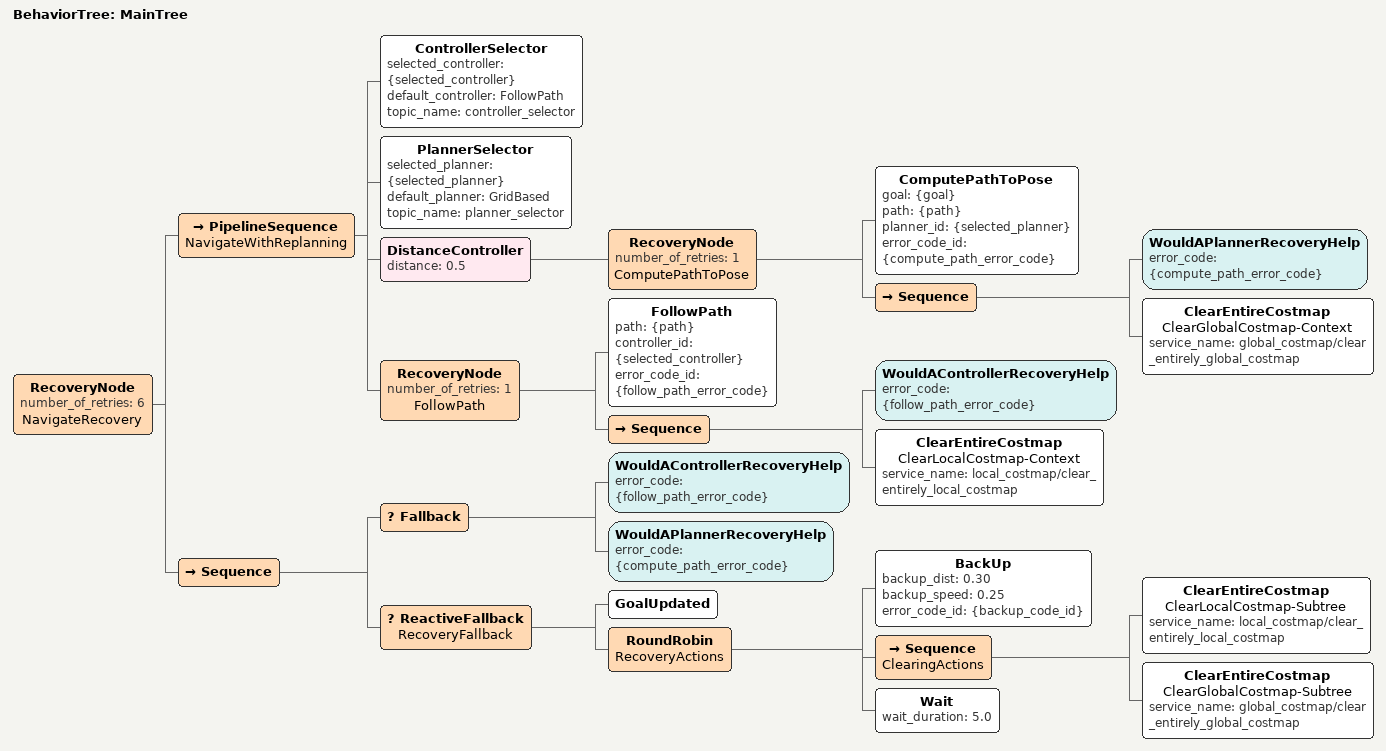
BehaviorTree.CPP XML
<root BTCPP_format="4" main_tree_to_execute="MainTree">
  <BehaviorTree ID="MainTree">
    <RecoveryNode number_of_retries="6" name="NavigateRecovery">
      <PipelineSequence name="NavigateWithReplanning">
        <ControllerSelector selected_controller="{selected_controller}" default_controller="FollowPath" topic_name="controller_selector"/>
        <PlannerSelector selected_planner="{selected_planner}" default_planner="GridBased" topic_name="planner_selector"/>
        <DistanceController distance="0.5">
          <RecoveryNode number_of_retries="1" name="ComputePathToPose">
            <ComputePathToPose goal="{goal}" path="{path}" planner_id="{selected_planner}" error_code_id="{compute_path_error_code}"/>
            <Sequence>
              <WouldAPlannerRecoveryHelp error_code="{compute_path_error_code}"/>
              <ClearEntireCostmap name="ClearGlobalCostmap-Context" service_name="global_costmap/clear_entirely_global_costmap"/>
            </Sequence>
          </RecoveryNode>
        </DistanceController>
        <RecoveryNode number_of_retries="1" name="FollowPath">
          <FollowPath path="{path}" controller_id="{selected_controller}" error_code_id="{follow_path_error_code}"/>
          <Sequence>
            <WouldAControllerRecoveryHelp error_code="{follow_path_error_code}"/>
            <ClearEntireCostmap name="ClearLocalCostmap-Context" service_name="local_costmap/clear_entirely_local_costmap"/>
          </Sequence>
        </RecoveryNode>
      </PipelineSequence>
      <Sequence>
        <Fallback>
          <WouldAControllerRecoveryHelp error_code="{follow_path_error_code}"/>
          <WouldAPlannerRecoveryHelp error_code="{compute_path_error_code}"/>
        </Fallback>
        <ReactiveFallback name="RecoveryFallback">
          <GoalUpdated/>
          <RoundRobin name="RecoveryActions">
            <BackUp backup_dist="0.30" backup_speed="0.25" error_code_id="{backup_code_id}"/>
            <Sequence name="ClearingActions">
              <ClearEntireCostmap name="ClearLocalCostmap-Subtree" service_name="local_costmap/clear_entirely_local_costmap"/>
              <ClearEntireCostmap name="ClearGlobalCostmap-Subtree" service_name="global_costmap/clear_entirely_global_costmap"/>
            </Sequence>
            <Wait wait_duration="5.0"/>
          </RoundRobin>
        </ReactiveFallback>
      </Sequence>
    </RecoveryNode>
  </BehaviorTree>
</root>
